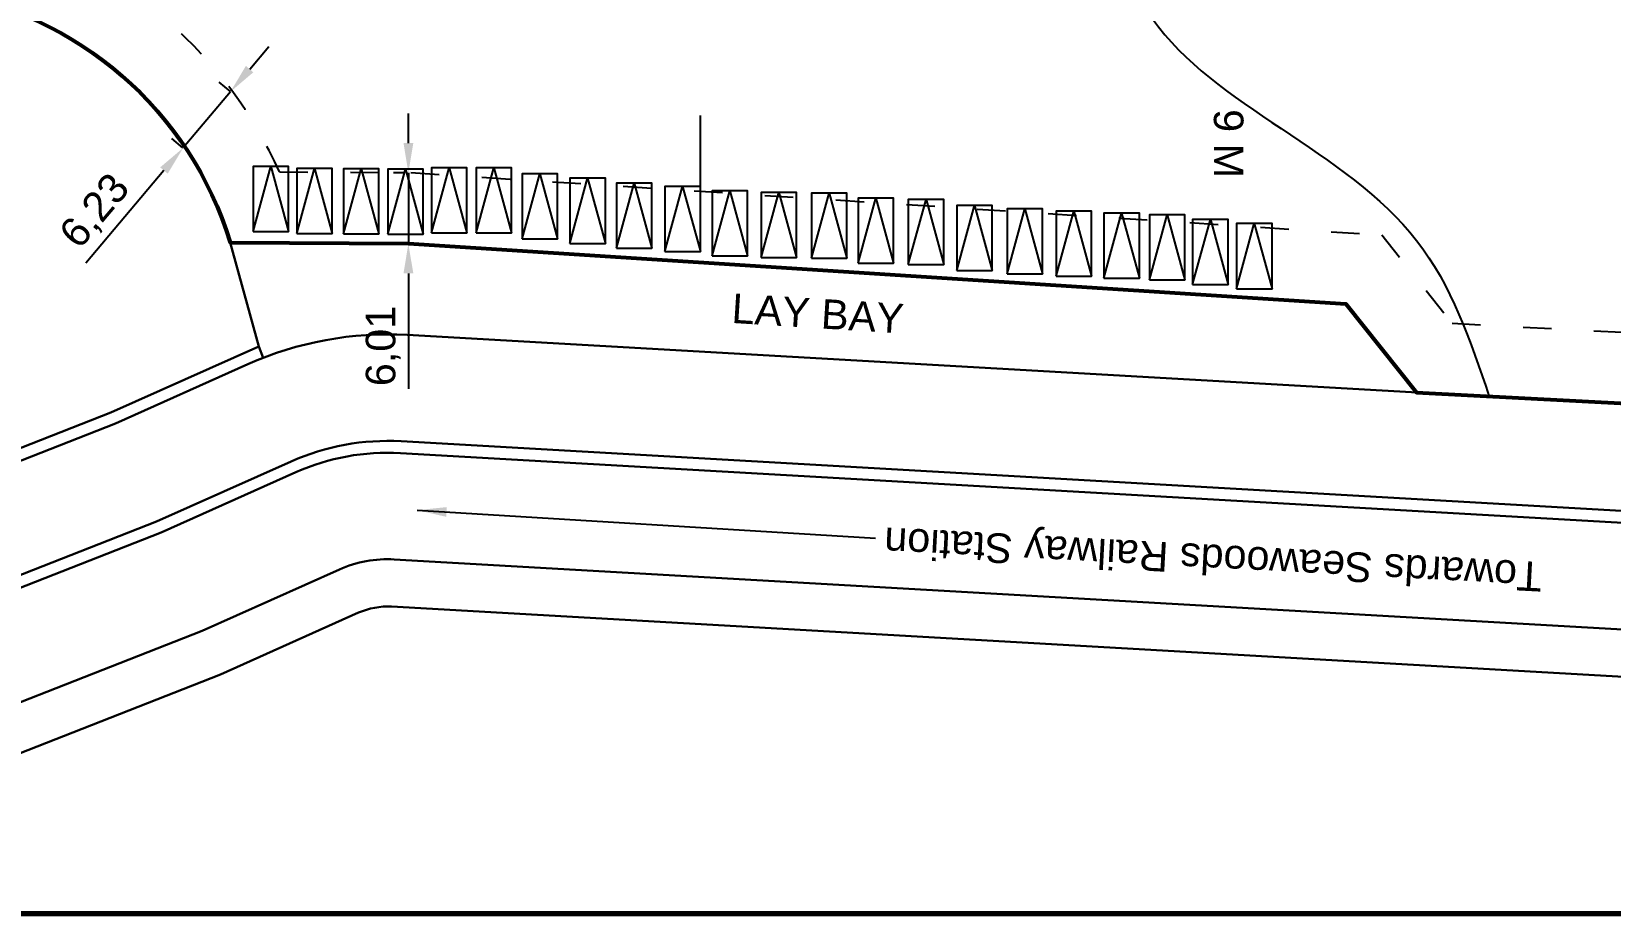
# Model space of a CAD drawing. Header units: millimetres. Extents: x 586 to 1010, y 369 to 668.
# Drawn here: x 659.3 to 792.9, y 368.6 to 443.1 of the extents above; entities that cross this region are included whole.
import ezdxf

# ---------------------------------------------------------------- set-up
doc = ezdxf.new("R2010")
doc.units = ezdxf.units.MM
doc.linetypes.add('ACAD_ISO03W100', pattern=[30, 12, -18])
doc.styles.get("Standard").update_dxf_attribs({"font": 'arial.ttf'})
doc.dimstyles.new('ISO-25', dxfattribs={"dimtxt": 2.5, "dimasz": 2.5, "dimexe": 1.25, "dimexo": 0.625, "dimtad": 1, "dimtxsty": 'Standard', "dimcen": 2.5, "dimadec": 0, "dimazin": 0, "dimtfac": 1, "dimtmove": 0, "dimatfit": 3, "dimfxl": 1, "dimarcsym": 0})

# ---------------------------------------------------------------- blocks, each defined once
blk = doc.blocks.new('*D13')
at = {"color": 0, "lineweight": -2, "transparency": 16777216}
blk.add_arc((988.29, 401.52), 14.25, 102.4017, 166.9411, dxfattribs=at)
at = {"color": 0, "transparency": 16777216}
for points in [[(985.18, 415.84), (985.28, 415.02), (987.71, 415.75)], [(974.82, 404.68), (974, 404.79), (974.06, 402.26)]]:
    blk.add_solid(points, dxfattribs=at)
at = {"layer": 'Defpoints', "color": 0, "transparency": 16777216}
for p in [(987.19, 428.54), (981.05, 413.78), (776.47, 412.59), (988.29, 401.52), (988.29, 401.52)]:
    blk.add_point(p, dxfattribs=at)
at = {"color": 0, "lineweight": 25, "transparency": 16777216, "insert": (976.94, 413), "char_height": 2.5, "attachment_point": 5, "rotation": 44.6714}
blk.add_mtext('85°', dxfattribs=at)
blk = doc.blocks.new('*D17')
at = {"color": 0, "lineweight": -2, "transparency": 16777216}
for p, q in [((677.78, 439.93), (679.39, 441.84)), ((676.16, 438.02), (672.15, 433.26)), ((676.15, 438.03), (675.21, 438.83)), ((672.13, 433.27), (671.19, 434.07)), ((670.53, 431.35), (663.91, 423.52))]:
    blk.add_line(p, q, dxfattribs=at)
at = {"color": 0, "transparency": 16777216}
for points in [[(677.46, 440.2), (678.09, 439.66), (676.16, 438.02)], [(670.21, 431.62), (670.85, 431.09), (672.15, 433.26)]]:
    blk.add_solid(points, dxfattribs=at)
at = {"layer": 'Defpoints', "color": 0, "transparency": 16777216}
for p in [(676.63, 437.63), (672.15, 433.26), (672.61, 432.87)]:
    blk.add_point(p, dxfattribs=at)
at = {"color": 0, "lineweight": 25, "transparency": 16777216, "insert": (664.79, 427.85), "char_height": 2.5, "attachment_point": 5, "rotation": 49.8219}
blk.add_mtext('6,23', dxfattribs=at)
blk = doc.blocks.new('*D18')
at = {"color": 0, "lineweight": -2, "transparency": 16777216}
for p, q in [((691.2, 433.67), (691.2, 436.17)), ((690.79, 431.17), (689.95, 431.17)), ((691.2, 431.17), (691.2, 425.16)), ((690.79, 425.16), (689.95, 425.16)), ((691.2, 422.66), (691.2, 412.89))]:
    blk.add_line(p, q, dxfattribs=at)
at = {"color": 0, "transparency": 16777216}
for points in [[(690.79, 433.67), (691.62, 433.67), (691.2, 431.17)], [(690.79, 422.66), (691.62, 422.66), (691.2, 425.16)]]:
    blk.add_solid(points, dxfattribs=at)
at = {"layer": 'Defpoints', "color": 0, "transparency": 16777216}
for p in [(691.41, 431.17), (691.2, 425.16), (691.41, 425.16)]:
    blk.add_point(p, dxfattribs=at)
at = {"color": 0, "lineweight": 25, "transparency": 16777216, "insert": (689.08, 416.52), "char_height": 2.5, "attachment_point": 5, "rotation": 90}
blk.add_mtext('6,01', dxfattribs=at)

msp = doc.modelspace()

# ---------------------------------------------------------------- linework, layer by layer
at = {"lineweight": 25}
for p, q in [((715.897, 430.016), (715.897, 436.016)), ((678.064, 426.199), (679.564, 431.699)), ((679.564, 431.699), (681.064, 426.199)), ((681.761, 426.034), (683.261, 431.534)), ((683.261, 431.534), (684.761, 426.034)), ((685.708, 426.001), (687.208, 431.501)), ((687.208, 431.501), (688.708, 426.001)), ((689.458, 425.968), (690.958, 431.468)), ((690.958, 431.468), (692.458, 425.968)), ((693.152, 426.09), (694.652, 431.59)), ((694.652, 431.59), (696.152, 426.09)), ((696.933, 426.09), (698.433, 431.59)), ((698.433, 431.59), (699.933, 426.09)), ((700.819, 425.566), (702.319, 431.066)), ((702.319, 431.066), (703.819, 425.566)), ((704.862, 425.198), (706.362, 430.698)), ((706.362, 430.698), (707.862, 425.198)), ((708.801, 424.779), (710.301, 430.279)), ((710.301, 430.279), (711.801, 424.779)), ((712.897, 424.516), (714.397, 430.016)), ((714.397, 430.016), (715.897, 424.516)), ((716.888, 424.149), (718.388, 429.649)), ((718.388, 429.649), (719.888, 424.149)), ((721.036, 423.992), (722.536, 429.492)), ((722.536, 429.492), (724.036, 423.992)), ((725.29, 423.939), (726.79, 429.439)), ((726.79, 429.439), (728.29, 423.939)), ((729.228, 423.519), (730.728, 429.019)), ((730.728, 429.019), (732.228, 423.519)), ((733.482, 423.415), (734.982, 428.915)), ((734.982, 428.915), (736.482, 423.415)), ((737.578, 422.89), (739.078, 428.39)), ((739.078, 428.39), (740.578, 422.89)), ((741.832, 422.628), (743.332, 428.128)), ((743.332, 428.128), (744.832, 422.628)), ((745.98, 422.418), (747.48, 427.918)), ((747.48, 427.918), (748.98, 422.418)), ((750.024, 422.26), (751.524, 427.76)), ((751.524, 427.76), (753.024, 422.26)), ((753.871, 422.119), (755.371, 427.619)), ((755.371, 427.619), (756.871, 422.119)), ((757.525, 421.725), (759.025, 427.225)), ((759.025, 427.225), (760.525, 421.725)), ((761.244, 421.363), (762.744, 426.863)), ((762.744, 426.863), (764.244, 421.363))]:
    msp.add_line(p, q, dxfattribs=at)
at = {"color": 1, "lineweight": 70}
msp.add_lwpolyline([(1010.059, 668.188), (586.289, 668.188), (586.289, 368.553), (1010.059, 368.553)], close=True, dxfattribs=at)
at = {"color": 14, "lineweight": 53}
msp.add_lwpolyline([(651.72, 446.436, -0.2884507), (676.131, 425.261), (691.204, 425.176), (770.492, 420.087), (776.466, 412.586), (988.288, 401.516), (987.187, 428.538), (988.963, 465.862), (996.349, 502.075), (998.359, 510.985), (987.842, 513.48), (952.013, 530.715), (924.354, 550.241), (886.19, 590.875), (865.188, 604.38), (791.689, 626.083), (701.656, 642.511), (681.145, 642.511), (677.121, 642.819, -0.2782706), (630.583, 579.179), (651.72, 446.436)], format="xyb", dxfattribs=at)
at = {"linetype": 'ACAD_ISO03W100', "ltscale": 0.2}
msp.add_lwpolyline([(657.003, 451.415, -0.222502), (680.294, 431.238), (691.414, 431.175), (773.529, 425.905), (779.476, 418.437), (982.025, 407.852), (981.181, 428.558), (982.992, 466.608), (989.935, 500.65), (983.809, 502.104), (945.909, 520.335), (916.44, 541.139), (878.456, 581.581), (860.143, 593.358), (788.905, 614.392), (700.57, 630.511), (681.183, 630.511, -0.2243581), (637.227, 575.606)], format="xyb", close=True, dxfattribs=at)
at = {"lineweight": 25}
for points in [[(678.064, 426.199), (681.064, 426.199), (681.064, 431.699), (678.064, 431.699)], [(681.761, 426.034), (684.761, 426.034), (684.761, 431.534), (681.761, 431.534)], [(685.708, 426.001), (688.708, 426.001), (688.708, 431.501), (685.708, 431.501)], [(689.458, 425.968), (692.458, 425.968), (692.458, 431.468), (689.458, 431.468)], [(693.152, 426.09), (696.152, 426.09), (696.152, 431.59), (693.152, 431.59)], [(696.933, 426.09), (699.933, 426.09), (699.933, 431.59), (696.933, 431.59)], [(700.819, 425.566), (703.819, 425.566), (703.819, 431.066), (700.819, 431.066)], [(704.862, 425.198), (707.862, 425.198), (707.862, 430.698), (704.862, 430.698)], [(708.801, 424.779), (711.801, 424.779), (711.801, 430.279), (708.801, 430.279)], [(712.897, 424.516), (715.897, 424.516), (715.897, 430.016), (712.897, 430.016)], [(716.888, 424.149), (719.888, 424.149), (719.888, 429.649), (716.888, 429.649)], [(721.036, 423.992), (724.036, 423.992), (724.036, 429.492), (721.036, 429.492)], [(725.29, 423.939), (728.29, 423.939), (728.29, 429.439), (725.29, 429.439)], [(729.228, 423.519), (732.228, 423.519), (732.228, 429.019), (729.228, 429.019)], [(733.482, 423.415), (736.482, 423.415), (736.482, 428.915), (733.482, 428.915)], [(737.578, 422.89), (740.578, 422.89), (740.578, 428.39), (737.578, 428.39)], [(741.832, 422.628), (744.832, 422.628), (744.832, 428.128), (741.832, 428.128)], [(745.98, 422.418), (748.98, 422.418), (748.98, 427.918), (745.98, 427.918)], [(750.024, 422.26), (753.024, 422.26), (753.024, 427.76), (750.024, 427.76)], [(753.871, 422.119), (756.871, 422.119), (756.871, 427.619), (753.871, 427.619)], [(757.525, 421.725), (760.525, 421.725), (760.525, 427.225), (757.525, 427.225)], [(761.244, 421.363), (764.244, 421.363), (764.244, 426.863), (761.244, 426.863)]]:
    msp.add_lwpolyline(points, close=True, dxfattribs=at)
at = {"color": 7, "lineweight": 30}
for points in [[(676.131, 425.261), (678.544, 416.487), (666.033, 410.902), (635.749, 399.017), (601.504, 370.704), (599.403, 368.553)], [(678.544, 416.487), (678.92, 415.522)]]:
    msp.add_lwpolyline(points, dxfattribs=at)
for points in [[(988.288, 401.516), (988.341, 400.512), (691.091, 417.451, 0.1197605), (677.62, 414.979), (666.42, 409.98), (636.263, 398.145), (602.182, 369.967), (600.801, 368.553)], [(1010.059, 390.455), (987.868, 391.525), (690.579, 408.466, 0.1197605), (681.289, 406.761), (669.9, 401.677), (640.89, 390.292), (614.596, 368.553)], [(1010.059, 389.454), (987.816, 390.526), (690.522, 407.467, 0.1197605), (681.696, 405.848), (670.287, 400.755), (641.404, 389.42), (616.165, 368.553)], [(1010.059, 380.444), (987.352, 381.538, -0.0021935), (987.334, 381.539), (690.01, 398.482, 0.1197605), (685.365, 397.63), (673.767, 392.452), (646.03, 381.567), (630.29, 368.553)], [(1010.059, 376.439), (987.159, 377.543, -0.0021935), (987.107, 377.545), (689.783, 394.488, 0.1197605), (686.995, 393.977), (675.314, 388.762), (648.087, 378.077), (636.567, 368.553)]]:
    msp.add_lwpolyline(points, format="xyb", dxfattribs=at)
at = {"color": 254, "lineweight": 25}
for points in [[(654.944, 595.472), (670.267, 587.317), (714.302, 595.165), (787.089, 595.165), (819.394, 580.944), (821.03, 562.85), (813.491, 552.788), (808.734, 539.671), (796.407, 534.706), (791.022, 527.249), (791.022, 507.547), (797.301, 476.527), (814.975, 463.89), (836.148, 474.682), (874.022, 478.588), (885.729, 462.733), (863.004, 436.079), (845.789, 420.685), (845.104, 408.675)], [(639.207, 583.438), (644.727, 575.638), (657.796, 553.44), (668.404, 543.929), (682.518, 548.731), (692.984, 555.478), (711.934, 556.583), (734.346, 532.133), (750.593, 477.748), (754.137, 444.164), (776.466, 425.447), (782.617, 412.235)]]:
    msp.add_spline(points, degree=3, dxfattribs=at)

# ---------------------------------------------------------------- texts
at = {"color": 7, "lineweight": 25, "char_height": 2.5, "attachment_point": 1}
for s, width, insert, rotation in [('9 M', 21.90154, (761.823, 436.54), 270), ('LAY BAY', 59.06233, (718.642, 420.97), 356.44925), ('Towards Seawoods Railway Station', 59.06233, (787.005, 395.752), 176.97268)]:
    msp.add_mtext_dynamic_manual_height_columns(s, width=width, gutter_width=12.5, heights=[0], dxfattribs=dict(at, insert=insert, rotation=rotation))

# ---------------------------------------------------------------- dimensions: what is measured, and where the dimension line sits
at = {"lineweight": 25}
for p1, p2, distance, picture, middle in [((676.63, 437.628), (672.612, 432.87), -0.611, '*D17', (664.792, 427.853)), ((691.414, 431.175), (691.414, 425.162), -0.209, '*D18', (689.077, 416.525))]:
    dim = msp.add_aligned_dim(p1=p1, p2=p2, distance=distance, dimstyle='ISO-25', dxfattribs=at)
    dim.commit()
    dim.dimension.update_dxf_attribs({"geometry": picture, "text_midpoint": middle})
dim = msp.add_angular_dim_2l(base=(981.045, 413.784), line1=((776.466, 412.586), (988.288, 401.516)), line2=((988.288, 401.516), (987.187, 428.538)), dimstyle='ISO-25', dxfattribs=at)
dim.commit()
dim.dimension.update_dxf_attribs({"geometry": '*D13', "text_midpoint": (976.936, 413)})

# ---------------------------------------------------------------- leaders
at = {"color": 7, "lineweight": 25}
msp.add_leader([(691.932, 402.643), (730.706, 400.28)], dimstyle='ISO-25', override={"dimtad": 0}, dxfattribs=at)

doc.saveas('drawing.dxf')
